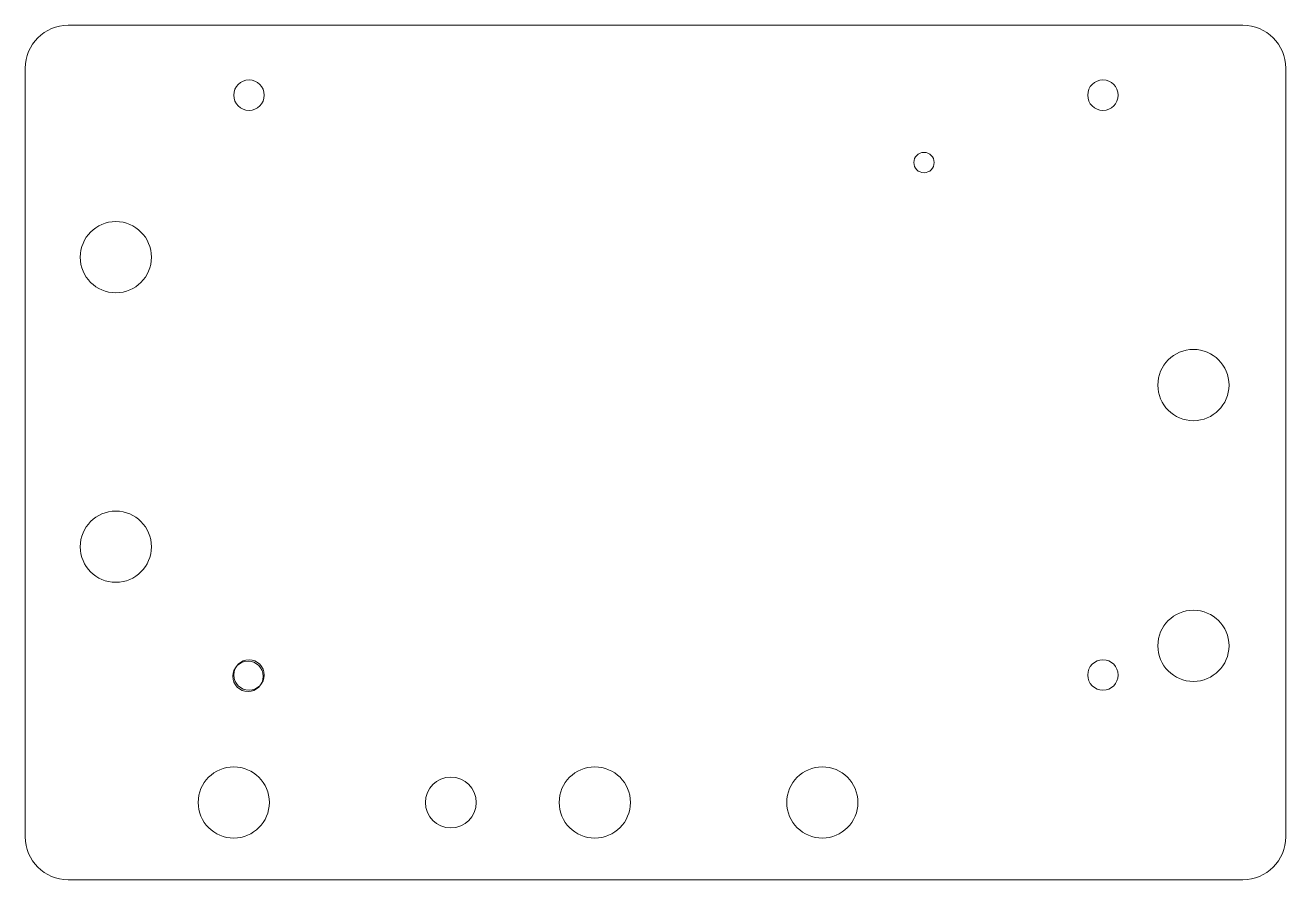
# Model space of a CAD drawing. Header units: inches. Extents: x 131 to 255, y -133 to -49.
import ezdxf

# ---------------------------------------------------------------- set-up
doc = ezdxf.new("R2010")
doc.units = ezdxf.units.IN
doc.header["$MEASUREMENT"] = 0
doc.layers.add('Laser Cut', color=7, linetype='Continuous')

# ---------------------------------------------------------------- blocks, each defined once
blk = doc.blocks.new('block 219')
at = {"layer": 'Laser Cut', "color": 18, "lineweight": 9, "true_color": 0x000000}
blk.add_open_spline([(154.56, -112.51), (154.56, -113.34), (153.88, -114.01), (153.06, -114.01), (152.23, -114.01), (151.56, -113.34), (151.56, -112.51), (151.56, -111.68), (152.23, -111.01), (153.06, -111.01), (153.88, -111.01), (154.56, -111.68), (154.56, -112.51)], degree=3, knots=[0, 0, 0, 0, 1, 1, 1, 2, 2, 2, 3, 3, 3, 4, 4, 4, 4], dxfattribs=at)
blk = doc.blocks.new('block 220')
at = {"layer": 'Laser Cut', "color": 1, "lineweight": 9, "true_color": 0xff0000}
for points in [[(154.66, -55.38), (154.66, -56.21), (153.98, -56.88), (153.16, -56.88), (152.33, -56.88), (151.66, -56.21), (151.66, -55.38), (151.66, -54.55), (152.33, -53.88), (153.16, -53.88), (153.98, -53.88), (154.66, -54.55), (154.66, -55.38)], [(238.66, -55.38), (238.66, -56.21), (237.98, -56.88), (237.16, -56.88), (236.33, -56.88), (235.66, -56.21), (235.66, -55.38), (235.66, -54.55), (236.33, -53.88), (237.16, -53.88), (237.98, -53.88), (238.66, -54.55), (238.66, -55.38)], [(154.66, -112.38), (154.66, -113.21), (153.98, -113.88), (153.16, -113.88), (152.33, -113.88), (151.66, -113.21), (151.66, -112.38), (151.66, -111.55), (152.33, -110.88), (153.16, -110.88), (153.98, -110.88), (154.66, -111.55), (154.66, -112.38)], [(238.66, -112.38), (238.66, -113.21), (237.98, -113.88), (237.16, -113.88), (236.33, -113.88), (235.66, -113.21), (235.66, -112.38), (235.66, -111.55), (236.33, -110.88), (237.16, -110.88), (237.98, -110.88), (238.66, -111.55), (238.66, -112.38)]]:
    blk.add_open_spline(points, degree=3, knots=[0, 0, 0, 0, 1, 1, 1, 2, 2, 2, 3, 3, 3, 4, 4, 4, 4], dxfattribs=at)

msp = doc.modelspace()

# ---------------------------------------------------------------- linework, layer by layer
at = {"layer": 'Laser Cut', "color": 1, "lineweight": 9, "true_color": 0xff0000}
for points, knots in [([(250.91, -132.51), (250.91, -132.51), (135.38, -132.51), (135.38, -132.51), (133.05, -132.51), (131.14, -130.6), (131.14, -128.28), (131.14, -128.28), (131.14, -52.74), (131.14, -52.74), (131.14, -50.41), (133.05, -48.51), (135.38, -48.51), (135.38, -48.51), (250.91, -48.51), (250.91, -48.51), (253.24, -48.51), (255.14, -50.41), (255.14, -52.74), (255.14, -52.74), (255.14, -128.28), (255.14, -128.28), (255.14, -130.6), (253.24, -132.51), (250.91, -132.51)], [0, 0, 0, 0, 1, 1, 1, 2, 2, 2, 3, 3, 3, 4, 4, 4, 5, 5, 5, 6, 6, 6, 7, 7, 7, 8, 8, 8, 8]), ([(220.56, -62.01), (220.56, -62.56), (220.11, -63.01), (219.56, -63.01), (219, -63.01), (218.56, -62.56), (218.56, -62.01), (218.56, -61.46), (219, -61.01), (219.56, -61.01), (220.11, -61.01), (220.56, -61.46), (220.56, -62.01)], [0, 0, 0, 0, 1, 1, 1, 2, 2, 2, 3, 3, 3, 4, 4, 4, 4]), ([(143.56, -71.31), (143.56, -73.24), (141.99, -74.81), (140.06, -74.81), (138.12, -74.81), (136.56, -73.24), (136.56, -71.31), (136.56, -69.38), (138.12, -67.81), (140.06, -67.81), (141.99, -67.81), (143.56, -69.38), (143.56, -71.31)], [0, 0, 0, 0, 1, 1, 1, 2, 2, 2, 3, 3, 3, 4, 4, 4, 4]), ([(249.56, -83.88), (249.56, -85.81), (247.99, -87.38), (246.06, -87.38), (244.12, -87.38), (242.56, -85.81), (242.56, -83.88), (242.56, -81.95), (244.12, -80.38), (246.06, -80.38), (247.99, -80.38), (249.56, -81.95), (249.56, -83.88)], [0, 0, 0, 0, 1, 1, 1, 2, 2, 2, 3, 3, 3, 4, 4, 4, 4]), ([(143.56, -99.77), (143.56, -101.71), (141.99, -103.27), (140.06, -103.27), (138.12, -103.27), (136.56, -101.71), (136.56, -99.77), (136.56, -97.84), (138.12, -96.27), (140.06, -96.27), (141.99, -96.27), (143.56, -97.84), (143.56, -99.77)], [0, 0, 0, 0, 1, 1, 1, 2, 2, 2, 3, 3, 3, 4, 4, 4, 4]), ([(249.56, -109.51), (249.56, -111.44), (247.99, -113.01), (246.06, -113.01), (244.12, -113.01), (242.56, -111.44), (242.56, -109.51), (242.56, -107.58), (244.12, -106.01), (246.06, -106.01), (247.99, -106.01), (249.56, -107.58), (249.56, -109.51)], [0, 0, 0, 0, 1, 1, 1, 2, 2, 2, 3, 3, 3, 4, 4, 4, 4]), ([(155.16, -124.91), (155.16, -126.84), (153.59, -128.41), (151.66, -128.41), (149.72, -128.41), (148.16, -126.84), (148.16, -124.91), (148.16, -122.98), (149.72, -121.41), (151.66, -121.41), (153.59, -121.41), (155.16, -122.98), (155.16, -124.91)], [0, 0, 0, 0, 1, 1, 1, 2, 2, 2, 3, 3, 3, 4, 4, 4, 4]), ([(190.68, -124.91), (190.68, -126.84), (189.11, -128.41), (187.17, -128.41), (185.24, -128.41), (183.67, -126.84), (183.67, -124.91), (183.67, -122.98), (185.24, -121.41), (187.17, -121.41), (189.11, -121.41), (190.68, -122.98), (190.68, -124.91)], [0, 0, 0, 0, 1, 1, 1, 2, 2, 2, 3, 3, 3, 4, 4, 4, 4]), ([(213.06, -124.9), (213.06, -126.84), (211.49, -128.41), (209.56, -128.41), (207.63, -128.41), (206.06, -126.85), (206.06, -124.91), (206.05, -122.98), (207.62, -121.41), (209.55, -121.41), (211.48, -121.41), (213.05, -122.97), (213.06, -124.9)], [0, 0, 0, 0, 1, 1, 1, 2, 2, 2, 3, 3, 3, 4, 4, 4, 4]), ([(175.51, -124.91), (175.51, -126.29), (174.39, -127.41), (173.01, -127.41), (171.63, -127.41), (170.51, -126.29), (170.51, -124.91), (170.51, -123.53), (171.63, -122.41), (173.01, -122.41), (174.39, -122.41), (175.51, -123.53), (175.51, -124.91)], [0, 0, 0, 0, 1, 1, 1, 2, 2, 2, 3, 3, 3, 4, 4, 4, 4])]:
    msp.add_open_spline(points, degree=3, knots=knots, dxfattribs=at)
at = {"layer": 'Laser Cut', "color": 18, "lineweight": 9, "true_color": 0x000000}
for points in [[(155.16, -124.91), (155.16, -126.84), (153.59, -128.41), (151.66, -128.41), (149.72, -128.41), (148.16, -126.84), (148.16, -124.91), (148.16, -122.98), (149.72, -121.41), (151.66, -121.41), (153.59, -121.41), (155.16, -122.98), (155.16, -124.91)], [(190.68, -124.91), (190.68, -126.84), (189.11, -128.41), (187.17, -128.41), (185.24, -128.41), (183.67, -126.84), (183.67, -124.91), (183.67, -122.98), (185.24, -121.41), (187.17, -121.41), (189.11, -121.41), (190.68, -122.98), (190.68, -124.91)], [(175.51, -124.91), (175.51, -126.29), (174.39, -127.41), (173.01, -127.41), (171.63, -127.41), (170.51, -126.29), (170.51, -124.91), (170.51, -123.53), (171.63, -122.41), (173.01, -122.41), (174.39, -122.41), (175.51, -123.53), (175.51, -124.91)]]:
    msp.add_open_spline(points, degree=3, knots=[0, 0, 0, 0, 1, 1, 1, 2, 2, 2, 3, 3, 3, 4, 4, 4, 4], dxfattribs=at)

# ---------------------------------------------------------------- block references
at = {"layer": 'Laser Cut'}
for name in ['block 220', 'block 219']:
    msp.add_blockref(name, (0, 0), dxfattribs=at)

doc.saveas('drawing.dxf')
